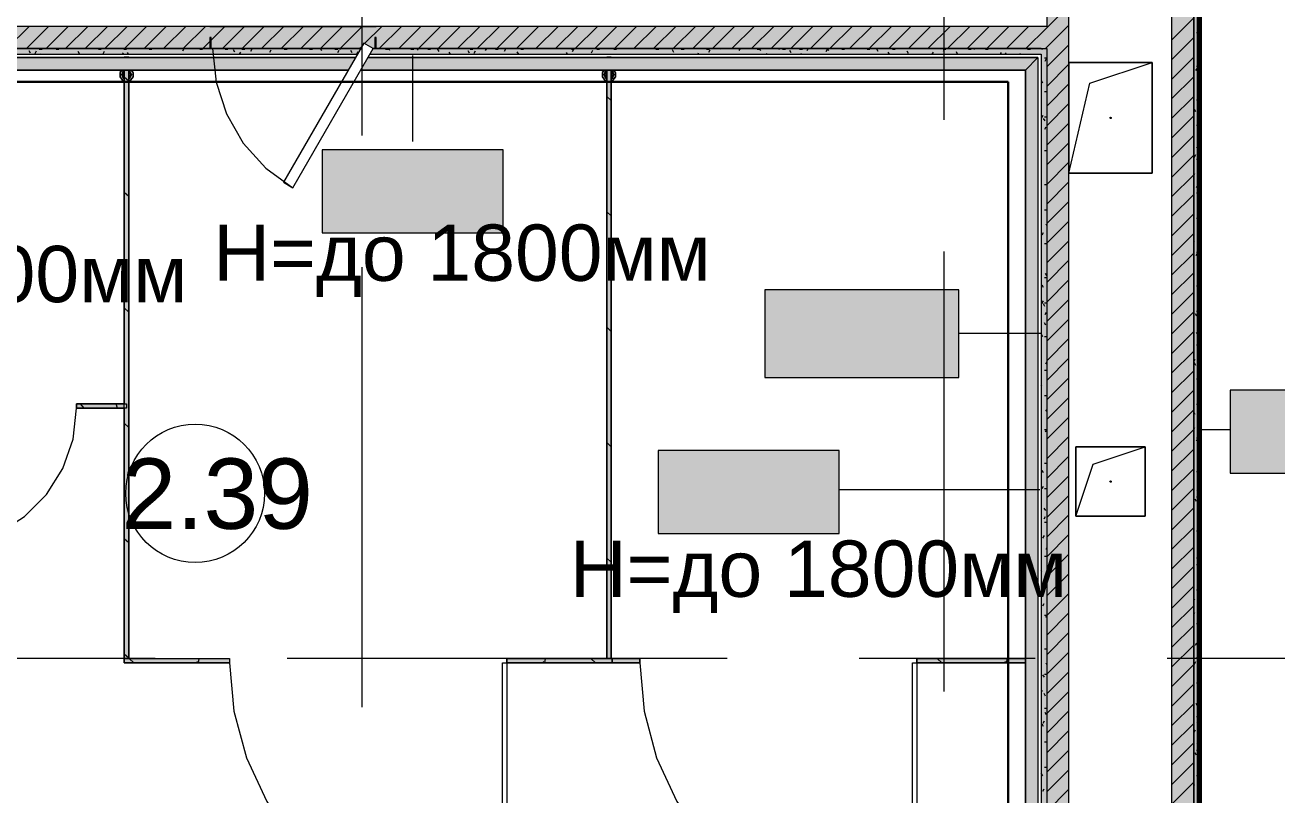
# Model space of a CAD drawing. Header units: millimetres. Extents: x -3817 to 677485, y -22715 to 103890.
# Drawn here: x 424672 to 429189, y 9226 to 12004 of the extents above; entities that cross this region are included whole.
import ezdxf

# ---------------------------------------------------------------- set-up
doc = ezdxf.new("R2010")
doc.units = ezdxf.units.MM
doc.layers.add('PDF _Геометрия', color=7, linetype='Continuous', true_color=0x1d1d1d)
doc.layers.add('PDF _Сплошная заливка', color=7, linetype='Continuous', true_color=0xffffff)
doc.layers.add('PDF _Текст', color=7, linetype='Continuous')
doc.styles.add('PDF GOST-Common', font='arial.ttf')

msp = doc.modelspace()

# ---------------------------------------------------------------- hatches: boundary and pattern name
at = {"layer": 'PDF _Сплошная заливка', "transparency": 33554559}
for points in [[(428358.6, 7319), (428438.6, 7319), (428438.6, 12299), (428358.6, 12299), (428358.6, 10137.9)], [(428808.6, 7319), (428888.6, 7319), (428888.6, 12299), (428808.6, 12299), (428808.6, 10137.9)], [(428888.6, 7078), (428908.6, 7078), (428908.6, 12299), (428888.6, 12299), (428888.6, 7079)], [(422845.6, 11919), (423533.6, 11919), (423533.6, 11959), (423538.6, 11959), (423538.6, 11919), (424077.5, 11919), (424089, 11939), (424123.6, 11919), (424128.6, 11919), (424128.6, 11959), (424133.6, 11959), (424133.6, 11919), (425338.6, 11919), (425338.6, 11959), (425343.6, 11959), (425343.6, 11919), (425882.4, 11919), (425894, 11939), (425928.6, 11919), (425933.6, 11919), (425933.6, 11959), (425938.6, 11959), (425938.6, 11919), (428358.6, 11919), (428358.6, 11999), (421568.6, 11999), (421568.6, 11919), (422522.4, 11919)], [(428338.6, 7319), (428358.6, 7319), (428358.6, 11919), (428338.6, 11919), (428338.6, 7339)]]:
    msp.add_hatch(color=256, dxfattribs=at).paths.add_polyline_path(points)
h = msp.add_hatch(color=256, dxfattribs=at)
h.paths.add_polyline_path([(427370.9, 11899), (428338.6, 11899), (428338.6, 11919), (425928.6, 11919), (425917.1, 11899), (427047.6, 11899)], flags=0)
h.paths.add_polyline_path([(421588.6, 11899), (424065.9, 11899), (424077.5, 11919), (421568.6, 11919), (421568.6, 11899)], flags=0)
h.paths.add_polyline_path([(425870.9, 11899), (425882.4, 11919), (424123.6, 11919), (424112.1, 11899), (425604, 11899)], flags=0)
at = {"layer": 'PDF _Сплошная заливка', "true_color": 0xd7cdc4, "transparency": 33554559}
h = msp.add_hatch(color=254, dxfattribs=at)
h.paths.add_polyline_path([(428281.1, 11841.5), (428326.1, 11886.5), (425909.9, 11886.5), (425883.9, 11841.5), (427370.9, 11841.5)], flags=0)
h.paths.add_polyline_path([(425604, 11841.5), (425837.7, 11841.5), (425863.7, 11886.5), (424104.9, 11886.5), (424078.9, 11841.5), (425431.5, 11841.5)], flags=0)
h.paths.add_polyline_path([(424032.7, 11841.5), (424058.7, 11886.5), (421601.1, 11886.5), (421646.1, 11841.5), (423799, 11841.5)], flags=0)
at = {"layer": 'PDF _Сплошная заливка', "true_color": 0xe2ddcd, "transparency": 33554559}
for points in [[(425030.1, 9718), (425046.1, 9718), (425046.1, 11838), (425030.1, 11838), (425030.1, 10137.9)], [(426770.6, 9718), (426786.6, 9718), (426786.6, 11838), (426770.6, 11838), (426770.6, 10137.9)]]:
    msp.add_hatch(color=254, dxfattribs=at).paths.add_polyline_path(points)

# ---------------------------------------------------------------- linework, layer by layer
at = {"layer": 'PDF _Геометрия', "color": 9, "lineweight": 9, "true_color": 0xc0c0c0}
for points in [[(428048.6, 7091), (428048.6, 7079), (428868.6, 7079), (428868.6, 7099), (428888.6, 7099), (428888.6, 7319), (428888.6, 12299), (428808.6, 12299), (428808.6, 7319), (428438.6, 7319), (428438.6, 12299), (428358.6, 12299), (428358.6, 11999), (421568.6, 11999), (421568.6, 12299), (428888.6, 12299), (428888.6, 12519), (428888.6, 12319), (428888.6, 12299), (428888.6, 7079)], [(428888.6, 7078), (428908.6, 7078), (428908.6, 12299)], [(425338.6, 11999), (425938.6, 11999)], [(424112.1, 11899), (425870.9, 11899)], [(425917.1, 11899), (428338.6, 11899), (428338.6, 7339), (428048.6, 7339), (428048.6, 7327)]]:
    msp.add_lwpolyline(points, dxfattribs=at)
at = {"layer": 'PDF _Геометрия', "color": 253, "lineweight": 9, "true_color": 0xaaaaaa}
for points in [[(427988.6, 11662.5), (427988.6, 12297.5)], [(425888.6, 11605.9), (425888.6, 12240.9)], [(425348.6, 11919), (425361.3, 11798.4), (425398.8, 11683.1), (425459.4, 11578.1), (425540.5, 11488), (425638.6, 11416.7)], [(427988.6, 9598.8), (427988.6, 11186.3)], [(425888.6, 9542.2), (425888.6, 11129.7)], [(424506.5, 9719), (425141.5, 9719)], [(425617.7, 9719), (427205.2, 9719)], [(427681.5, 9719), (428316.5, 9719)], [(428792.7, 9719), (430380.2, 9719)]]:
    msp.add_lwpolyline(points, dxfattribs=at)
at = {"layer": 'PDF _Геометрия', "color": 231, "lineweight": 70, "true_color": 0xff80c0}
msp.add_lwpolyline([(428908.6, 12299), (428908.6, 12298), (428908.6, 7078), (428909.6, 7078), (428909.6, 12298), (430923.6, 12298), (430923.6, 12299)], dxfattribs=at)
at = {"layer": 'PDF _Геометрия', "lineweight": 9}
for points in [[(428283.3, 11919), (428358.6, 11994.4), (428438.6, 12074.4)], [(428808.6, 11949.4), (428888.6, 12029.4)], [(424606.3, 11919), (424686.3, 11999)], [(424677, 11919), (424757, 11999)], [(424747.7, 11919), (424827.7, 11999)], [(424818.5, 11919), (424898.5, 11999)], [(424889.2, 11919), (424969.2, 11999)], [(424959.9, 11919), (425039.9, 11999)], [(425030.6, 11919), (425110.6, 11999)], [(425101.3, 11919), (425181.3, 11999)], [(425172, 11919), (425252, 11999)], [(425242.7, 11919), (425322.7, 11999)], [(425343.6, 11949.2), (425393.4, 11999)], [(425384.1, 11919), (425464.1, 11999)], [(425454.9, 11919), (425534.9, 11999)], [(425525.6, 11919), (425605.6, 11999)], [(425596.3, 11919), (425676.3, 11999)], [(425667, 11919), (425747, 11999)], [(425737.7, 11919), (425817.7, 11999)], [(425808.4, 11919), (425888.4, 11999)], [(425897.2, 11937.1), (425959.1, 11999)], [(425949.8, 11919), (426029.8, 11999)], [(426020.5, 11919), (426100.5, 11999)], [(426091.2, 11919), (426171.2, 11999)], [(426162, 11919), (426242, 11999)], [(426232.7, 11919), (426312.7, 11999)], [(426303.4, 11919), (426383.4, 11999)], [(426374.1, 11919), (426454.1, 11999)], [(426444.8, 11919), (426524.8, 11999)], [(426515.5, 11919), (426595.5, 11999)], [(426586.2, 11919), (426666.2, 11999)], [(426656.9, 11919), (426736.9, 11999)], [(426727.6, 11919), (426807.6, 11999)], [(426798.4, 11919), (426878.4, 11999)], [(426869.1, 11919), (426949.1, 11999)], [(426939.8, 11919), (427019.8, 11999)], [(427010.5, 11919), (427090.5, 11999)], [(427081.2, 11919), (427161.2, 11999)], [(427151.9, 11919), (427231.9, 11999)], [(427222.6, 11919), (427302.6, 11999)], [(427293.3, 11919), (427373.3, 11999)], [(427364, 11919), (427444, 11999)], [(427434.8, 11919), (427514.8, 11999)], [(427505.5, 11919), (427585.5, 11999)], [(427576.2, 11919), (427656.2, 11999)], [(427646.9, 11919), (427726.9, 11999)], [(427717.6, 11919), (427797.6, 11999)], [(427788.3, 11919), (427868.3, 11999)], [(427859, 11919), (427939, 11999)], [(427929.7, 11919), (428009.7, 11999)], [(428000.4, 11919), (428080.4, 11999)], [(428071.1, 11919), (428151.1, 11999)], [(428141.9, 11919), (428221.9, 11999)], [(428212.6, 11919), (428292.6, 11999)], [(428354, 11919), (428358.6, 11923.6), (428438.6, 12003.7)], [(425313.4, 11919), (425338.6, 11944.2)], [(425879.1, 11919), (425887, 11926.9)], [(428358.6, 11852.9), (428438.6, 11932.9)], [(428808.6, 11878.7), (428888.6, 11958.7)], [(428808.6, 11808), (428888.6, 11888)], [(428358.6, 11782.2), (428438.6, 11862.2)], [(428358.6, 11711.5), (428438.6, 11791.5)], [(428808.6, 11737.3), (428888.6, 11817.3)], [(428808.6, 11666.5), (428888.6, 11746.5)], [(428358.6, 11640.8), (428438.6, 11720.8)], [(428808.6, 11595.8), (428888.6, 11675.8)], [(428358.6, 11570.1), (428438.6, 11650.1)], [(428358.6, 11499.4), (428438.6, 11579.4)], [(428808.6, 11525.1), (428888.6, 11605.1)], [(428808.6, 11454.4), (428888.6, 11534.4)], [(428358.6, 11428.7), (428438.6, 11508.7)], [(428358.6, 11358), (428438.6, 11438)], [(428808.6, 11383.7), (428888.6, 11463.7)], [(428808.6, 11313), (428888.6, 11393)], [(428358.6, 11287.3), (428438.6, 11367.3)], [(428358.6, 11216.5), (428438.6, 11296.5)], [(428808.6, 11242.3), (428888.6, 11322.3)], [(428808.6, 11171.6), (428888.6, 11251.6)], [(428358.6, 11145.8), (428438.6, 11225.8)], [(428808.6, 11100.9), (428888.6, 11180.9)], [(428358.6, 11075.1), (428438.6, 11155.1)], [(428358.6, 11004.4), (428438.6, 11084.4)], [(428808.6, 11030.1), (428888.6, 11110.1)], [(428808.6, 10959.4), (428888.6, 11039.4)], [(428358.6, 10933.7), (428438.6, 11013.7)], [(428358.6, 10863), (428438.6, 10943)], [(428808.6, 10888.7), (428888.6, 10968.7)], [(428808.6, 10818), (428888.6, 10898)], [(428358.6, 10792.3), (428438.6, 10872.3)], [(428358.6, 10721.6), (428438.6, 10801.6)], [(428808.6, 10747.3), (428888.6, 10827.3)], [(428808.6, 10676.6), (428888.6, 10756.6)], [(428358.6, 10650.9), (428438.6, 10730.9)], [(428808.6, 10605.9), (428888.6, 10685.9)], [(428358.6, 10580.1), (428438.6, 10660.1)], [(428808.6, 10535.2), (428888.6, 10615.2)], [(428358.6, 10509.4), (428438.6, 10589.4)], [(428808.6, 10464.5), (428888.6, 10544.5)], [(428358.6, 10438.7), (428438.6, 10518.7)], [(428358.6, 10368), (428438.6, 10448)], [(428808.6, 10393.8), (428888.6, 10473.8)], [(428808.6, 10323), (428888.6, 10403)], [(428358.6, 10297.3), (428438.6, 10377.3)], [(428358.6, 10226.6), (428438.6, 10306.6)], [(428808.6, 10252.3), (428888.6, 10332.3)], [(428808.6, 10181.6), (428888.6, 10261.6)], [(428358.6, 10155.9), (428438.6, 10235.9)], [(428358.6, 10085.2), (428438.6, 10165.2)], [(428808.6, 10110.9), (428888.6, 10190.9)], [(428808.6, 10040.2), (428888.6, 10120.2)], [(428358.6, 10014.5), (428438.6, 10094.5)], [(428808.6, 9969.5), (428888.6, 10049.5)], [(428358.6, 9943.8), (428438.6, 10023.8)], [(428358.6, 9873), (428438.6, 9953)], [(428808.6, 9898.8), (428888.6, 9978.8)], [(428808.6, 9828.1), (428888.6, 9908.1)], [(428358.6, 9802.3), (428438.6, 9882.3)], [(428358.6, 9731.6), (428438.6, 9811.6)], [(428808.6, 9757.4), (428888.6, 9837.4)], [(428808.6, 9686.6), (428888.6, 9766.6)], [(428358.6, 9660.9), (428438.6, 9740.9)], [(428358.6, 9590.2), (428438.6, 9670.2)], [(428808.6, 9615.9), (428888.6, 9695.9)], [(428808.6, 9545.2), (428888.6, 9625.2)], [(428358.6, 9519.5), (428438.6, 9599.5)], [(428808.6, 9474.5), (428888.6, 9554.5)], [(428358.6, 9448.8), (428438.6, 9528.8)], [(428358.6, 9378.1), (428438.6, 9458.1)], [(428808.6, 9403.8), (428888.6, 9483.8)], [(428808.6, 9333.1), (428888.6, 9413.1)], [(428358.6, 9307.4), (428438.6, 9387.4)], [(428358.6, 9236.6), (428438.6, 9316.6)], [(428808.6, 9262.4), (428888.6, 9342.4)], [(428808.6, 9191.7), (428888.6, 9271.7)], [(428358.6, 9165.9), (428438.6, 9245.9)]]:
    msp.add_lwpolyline(points, dxfattribs=at)
at = {"layer": 'PDF _Геометрия', "color": 253, "lineweight": 9, "true_color": 0x9b9b9b}
for points in [[(428899, 11977.4), (428908.6, 11977.4)], [(424691.3, 11902.5), (424686.3, 11911.2)], [(424711.9, 11909.2), (424706.9, 11900.5)], [(424723.2, 11916.4), (424733.3, 11916.4)], [(424728.5, 11899), (424727.9, 11900.1)], [(424784.2, 11916.4), (424794.2, 11916.4)], [(424858.4, 11919), (424858.2, 11918.7)], [(424869, 11899.5), (424864, 11908.2)], [(424936.6, 11916.4), (424946.6, 11916.4)], [(424957.7, 11908.1), (424952.6, 11899.4)], [(424963.5, 11918.8), (424963.4, 11919)], [(425025.7, 11904), (425022.8, 11899)], [(425028, 11916.4), (425038.1, 11916.4)], [(425045.3, 11899), (425041.7, 11905.2)], [(425119.4, 11916.4), (425129.5, 11916.4)], [(425245, 11918.1), (425240, 11909.4)], [(425302.3, 11916.4), (425312.4, 11916.4)], [(425386.9, 11916.9), (425385.7, 11919)], [(425393.8, 11916.4), (425403.8, 11916.4)], [(425428.5, 11905.8), (425423.5, 11914.5)], [(425449.1, 11905.9), (425445.1, 11899)], [(425454.7, 11916.4), (425464.8, 11916.4)], [(425490.8, 11917.1), (425485.7, 11908.3)], [(425558.8, 11913), (425553.8, 11904.3)], [(425607.1, 11916.4), (425617.2, 11916.4)], [(425698.6, 11916.4), (425708.6, 11916.4)], [(425742.3, 11911), (425737.7, 11919)], [(425790, 11916.4), (425800.1, 11916.4)], [(425804.5, 11911.9), (425799.5, 11903.2)], [(425810.3, 11915), (425808, 11919)], [(425852, 11903.9), (425846.9, 11912.6)], [(425872.6, 11907.8), (425867.5, 11899.1)], [(425972.9, 11916.4), (425982.9, 11916.4)], [(425988, 11912.1), (425984, 11919)], [(426064.3, 11916.4), (426074.4, 11916.4)], [(426090.2, 11919), (426086.9, 11913.2)], [(426125.3, 11916.4), (426135.3, 11916.4)], [(426165.7, 11909.1), (426160.7, 11917.8)], [(426206.7, 11899), (426202.3, 11906.6)], [(426275.4, 11902), (426270.4, 11910.7)], [(426277.7, 11916.4), (426287.7, 11916.4)], [(426296, 11909.7), (426291, 11901)], [(426312.3, 11899), (426312, 11899.5)], [(426336.6, 11919), (426332.6, 11912.1)], [(426369.1, 11916.4), (426379.2, 11916.4)], [(426405.7, 11916.8), (426400.6, 11908.1)], [(426453.1, 11899), (426448.1, 11907.7)], [(426460.6, 11916.4), (426470.6, 11916.4)], [(426547.5, 11918.3), (426547.2, 11919)], [(426629.1, 11899), (426625.8, 11904.7)], [(426643.4, 11916.4), (426653.5, 11916.4)], [(426651.4, 11915.7), (426646.4, 11907)], [(426719.4, 11911.6), (426714.4, 11902.9)], [(426734.9, 11916.4), (426744.9, 11916.4)], [(426795.8, 11916.4), (426805.9, 11916.4)], [(426934.9, 11919), (426933.8, 11917)], [(426948.2, 11916.4), (426958.3, 11916.4)], [(426971, 11916.4), (426969.5, 11919)], [(427012.6, 11905.3), (427007.6, 11914)], [(427039.7, 11916.4), (427049.7, 11916.4)], [(427101.2, 11902.3), (427099.3, 11899)], [(427131.1, 11916.4), (427141.2, 11916.4)], [(427142.9, 11913.5), (427137.9, 11904.8)], [(427181.3, 11919), (427179.5, 11915.9)], [(427251.7, 11919), (427247.5, 11911.8)], [(427314, 11916.4), (427324.1, 11916.4)], [(427326.4, 11910.5), (427321.4, 11919)], [(427347, 11901.2), (427345.7, 11899)], [(427394.4, 11914.5), (427391.8, 11919)], [(427405.4, 11916.4), (427415.5, 11916.4)], [(427436.1, 11903.4), (427431, 11912.1)], [(427466.4, 11916.4), (427476.5, 11916.4)], [(427473.8, 11899), (427472.7, 11900.9)], [(427498, 11919), (427493.3, 11910.7)], [(427566.3, 11915.4), (427561.3, 11906.7)], [(427572.1, 11911.5), (427567.8, 11919)], [(427618.8, 11916.4), (427628.9, 11916.4)], [(427710.2, 11916.4), (427720.3, 11916.4)], [(427749.8, 11908.6), (427744.8, 11917.3)], [(427790.5, 11899), (427786.4, 11906.1)], [(427801.7, 11916.4), (427811.7, 11916.4)], [(427859.5, 11901.5), (427854.5, 11910.2)], [(427896.1, 11899), (427896.1, 11899)], [(427948.1, 11906.1), (427944, 11899)], [(427984.6, 11916.4), (427994.6, 11916.4)], [(427989.8, 11917.3), (427984.7, 11908.6)], [(428036.9, 11899), (428032.2, 11907.2)], [(428076, 11916.4), (428086.1, 11916.4)], [(428096.3, 11919), (428094.4, 11915.6)], [(428131.6, 11917.8), (428130.9, 11919)], [(428137, 11916.4), (428147, 11916.4)], [(428193.9, 11905), (428190.4, 11899)], [(428212.9, 11899), (428209.9, 11904.2)], [(428261.9, 11900.9), (428260.8, 11899)], [(428289.4, 11916.4), (428299.4, 11916.4)], [(428342.7, 11919), (428340.1, 11914.5)], [(428350.3, 11886), (428358.6, 11886)], [(428356.3, 11881.6), (428351.3, 11872.9)], [(428908.6, 11913.1), (428905.4, 11918.7)], [(428900.6, 11848.9), (428895.5, 11840.2)], [(428899, 11855.5), (428908.6, 11855.5)], [(428343.9, 11794), (428338.9, 11802.7)], [(428908.6, 11801.9), (428906.7, 11798.6)], [(428350.3, 11764), (428358.6, 11764)], [(428896.3, 11690.6), (428891.3, 11699.3)], [(428899, 11733.6), (428908.6, 11733.6)], [(428344.1, 11677.5), (428339, 11668.8)], [(428352.1, 11657.9), (428347, 11666.7)], [(428350.3, 11672.6), (428358.6, 11672.6)], [(428355.2, 11635.9), (428350.2, 11627.2)], [(428899, 11642.1), (428908.6, 11642.1)], [(428350.3, 11550.7), (428358.6, 11550.7)], [(428895.4, 11535.2), (428890.4, 11526.5)], [(428899, 11520.2), (428908.6, 11520.2)], [(428904.5, 11554.5), (428899.5, 11563.3)], [(428350.3, 11428.8), (428358.6, 11428.8)], [(428891.3, 11467.1), (428888.6, 11462.5)], [(428902.5, 11425.5), (428897.4, 11416.8)], [(428899, 11398.3), (428908.6, 11398.3)], [(428338.9, 11363.7), (428338.6, 11363.3)], [(428890.3, 11335.2), (428888.6, 11338.2)], [(428350.3, 11337.3), (428358.6, 11337.3)], [(428899, 11306.8), (428908.6, 11306.8)], [(428346, 11254.1), (428340.9, 11245.4)], [(428358.6, 11280.8), (428356.3, 11284.8)], [(428350.3, 11215.4), (428358.6, 11215.4)], [(428890.2, 11221.4), (428888.6, 11218.7)], [(428901.4, 11179.8), (428896.4, 11171.1)], [(428899, 11184.9), (428908.6, 11184.9)], [(428908.6, 11131.4), (428907.5, 11129.4)], [(428350.3, 11093.5), (428358.6, 11093.5)], [(428358.3, 11098.4), (428353.3, 11107.1)], [(428347.2, 11056.8), (428342.1, 11065.5)], [(428899, 11063), (428908.6, 11063)], [(428344.9, 11008.3), (428339.8, 10999.6)], [(428351.3, 10988.8), (428346.2, 10997.5)], [(428350.3, 11002), (428358.6, 11002)], [(428908.6, 10998.7), (428905.7, 11003.8)], [(428356, 10966.7), (428351, 10958)], [(428899.6, 10953.4), (428894.6, 10962.1)], [(428899, 10971.6), (428908.6, 10971.6)], [(428344.2, 10879.1), (428339.2, 10887.8)], [(428355.3, 10920.7), (428350.3, 10929.4)], [(428903.7, 10885.4), (428898.7, 10894.1)], [(428350.3, 10880.1), (428358.6, 10880.1)], [(428358.6, 10849.3), (428358.1, 10848.3)], [(428899, 10849.6), (428908.6, 10849.6)], [(428892.1, 10798), (428888.6, 10791.9)], [(428907.8, 10817.3), (428902.7, 10826)], [(428350.3, 10758.2), (428358.6, 10758.2)], [(428358.6, 10788.4), (428354, 10780.3)], [(428896.6, 10775.7), (428891.6, 10784.4)], [(428341.2, 10701.4), (428338.6, 10705.8)], [(428899, 10727.7), (428908.6, 10727.7)], [(428350.3, 10666.8), (428358.6, 10666.8)], [(428889.5, 10666), (428888.6, 10667.6)], [(428358.6, 10610.2), (428355.5, 10615.7)], [(428899, 10636.3), (428908.6, 10636.3)], [(428893.6, 10598), (428888.6, 10606.6)], [(428350.3, 10544.8), (428358.6, 10544.8)], [(428357.9, 10543.3), (428352.9, 10534.6)], [(428891, 10552.2), (428888.6, 10548.1)], [(428902.2, 10510.6), (428897.2, 10501.9)], [(428899, 10514.4), (428908.6, 10514.4)], [(428908.6, 10511), (428907.9, 10512.3)], [(428346.4, 10387.6), (428341.3, 10396.3)], [(428350.3, 10422.9), (428358.6, 10422.9)], [(428899, 10392.4), (428908.6, 10392.4)], [(428908.6, 10399.9), (428904.2, 10392.2)], [(428345.7, 10339.2), (428340.6, 10330.5)], [(428350.3, 10331.5), (428358.6, 10331.5)], [(428899, 10301), (428908.6, 10301)], [(428905.2, 10332.9), (428900.1, 10324.2)], [(428354.5, 10251.6), (428349.5, 10260.3)], [(428898.8, 10284.2), (428893.8, 10292.9)], [(428352.7, 10229.5), (428347.7, 10220.8)], [(428350.3, 10209.6), (428358.6, 10209.6)], [(428899, 10179.1), (428908.6, 10179.1)], [(428348.7, 10161.5), (428343.6, 10152.8)], [(428907, 10148.2), (428901.9, 10156.9)], [(428350.3, 10087.6), (428358.6, 10087.6)], [(428358.6, 10117.8), (428354.8, 10111.1)], [(428904.1, 10087.2), (428899, 10078.4)], [(428340.4, 10032.2), (428338.6, 10035.3)], [(428899, 10057.2), (428908.6, 10057.2)], [(428350.3, 9996.2), (428358.6, 9996.2)], [(428899, 9965.7), (428908.6, 9965.7)], [(428347.6, 9915.7), (428342.5, 9907)], [(428892.8, 9928.8), (428888.6, 9936.1)], [(428350.3, 9874.3), (428358.6, 9874.3)], [(428358.6, 9874), (428353.7, 9865.4)], [(428891.8, 9883.1), (428888.6, 9877.5)], [(428899, 9843.8), (428908.6, 9843.8)], [(428898.9, 9773.4), (428893.9, 9764.7)], [(428350.3, 9752.4), (428358.6, 9752.4)], [(428899, 9721.9), (428908.6, 9721.9)], [(428358.6, 9695.8), (428355.8, 9700.8)], [(428894.8, 9705.4), (428889.8, 9696.6)], [(428349.7, 9650.4), (428344.6, 9659.1)], [(428350.3, 9660.9), (428358.6, 9660.9)], [(428899, 9630.4), (428908.6, 9630.4)], [(428906, 9663.7), (428900.9, 9655)], [(428342.4, 9602), (428338.6, 9595.5)], [(428353.7, 9582.4), (428348.7, 9591.1)], [(428908.6, 9596.6), (428908.2, 9597.4)], [(428350.3, 9539), (428358.6, 9539)], [(428902.1, 9547), (428897.1, 9555.7)], [(428349.5, 9492.3), (428344.4, 9483.6)], [(428357.8, 9514.4), (428352.8, 9523.1)], [(428899, 9508.5), (428908.6, 9508.5)], [(428906.2, 9479), (428901.1, 9487.7)], [(428346.7, 9472.7), (428341.6, 9481.4)], [(428893.7, 9459.6), (428888.7, 9450.9)], [(428350.3, 9417.1), (428358.6, 9417.1)], [(428904.9, 9418), (428899.8, 9409.3)], [(428908.6, 9413.7), (428905.2, 9419.7)], [(428339.6, 9363.1), (428338.6, 9364.7)], [(428899.1, 9369.3), (428894.1, 9378)], [(428899, 9386.6), (428908.6, 9386.6)], [(428350.3, 9325.6), (428358.6, 9325.6)], [(428343.7, 9295), (428338.6, 9303.7)], [(428892, 9259.7), (428888.6, 9265.5)], [(428899, 9295.2), (428908.6, 9295.2)], [(428348.4, 9246.6), (428343.3, 9237.8)]]:
    msp.add_lwpolyline(points, dxfattribs=at)
at = {"layer": 'PDF _Геометрия', "color": 253, "lineweight": 13, "true_color": 0xaaaaaa}
for points in [[(425343.6, 11959), (425338.6, 11959), (425338.6, 11919), (425343.6, 11919)], [(425638.6, 11416.7), (425928.6, 11919), (425894, 11939), (425604, 11436.7)], [(425933.6, 11959), (425933.6, 11919), (425938.6, 11919), (425938.6, 11959)]]:
    msp.add_lwpolyline(points, close=True, dxfattribs=at)
at = {"layer": 'PDF _Геометрия', "color": 7, "lineweight": 9}
for points in [[(425863.7, 11886.5), (424104.9, 11886.5)], [(424123.6, 11919), (425882.4, 11919)], [(428281.1, 7396.5), (428281.1, 11841.5), (428326.1, 11886.5), (428326.1, 7351.5), (427988.6, 7351.5), (427988.6, 7396.5), (427988.6, 7351.5), (428326.1, 7351.5), (428281.1, 7396.5), (427988.6, 7396.5)], [(425837.7, 11841.5), (424078.9, 11841.5)], [(425038.1, 10637), (425038.1, 10621), (424858.1, 10621), (425030.1, 10621), (425030.1, 9718), (425030.1, 11838), (425030.1, 11841.5), (425030.1, 10637), (424858.1, 10637)], [(425030.1, 11811), (425025.7, 11812.8), (425020.6, 11825.2), (425025.7, 11837.7), (425030.1, 11839.5), (425025.7, 11837.7), (425020.6, 11825.2), (425025.7, 11812.8)], [(425030.1, 11838), (425023.1, 11826.6), (425028, 11814.1), (425030.1, 11812.5)], [(425046.1, 11841.5), (425046.1, 11838), (425046.1, 9718)], [(425046.1, 11839.5), (425050.6, 11837.7), (425055.7, 11825.2), (425050.6, 11812.8), (425046.1, 11811), (425050.6, 11812.8), (425055.7, 11825.2), (425050.6, 11837.7)], [(425046.1, 11812.5), (425053.1, 11823.9), (425048.3, 11836.3), (425046.1, 11838)], [(426770.6, 11811), (426766.2, 11812.8), (426761.1, 11825.2), (426766.2, 11837.7), (426770.6, 11839.5), (426766.2, 11837.7), (426761.1, 11825.2), (426766.2, 11812.8)], [(426770.6, 11838), (426763.6, 11826.6), (426768.5, 11814.1), (426770.6, 11812.5)], [(426770.6, 11841.5), (426770.6, 9718), (426770.6, 11838)], [(426786.6, 11841.5), (426786.6, 11838), (426786.6, 9718)], [(426786.6, 11839.5), (426791.1, 11837.7), (426796.2, 11825.2), (426791.1, 11812.8), (426786.6, 11811), (426791.1, 11812.8), (426796.2, 11825.2), (426791.1, 11837.7)], [(426786.6, 11812.5), (426793.6, 11823.9), (426788.8, 11836.3), (426786.6, 11838)], [(428738.6, 11869), (428738.6, 11469), (428438.6, 11469), (428438.6, 11869)], [(428738.6, 11869), (428438.6, 11869), (428438.6, 11469), (428738.6, 11469)], [(426396.6, 11554.2), (425743.4, 11554.2), (425743.4, 11254.2), (426396.6, 11254.2)], [(428041.6, 11047.9), (427341.6, 11047.9), (427341.6, 10732.2), (428041.6, 10732.2)], [(429673.2, 10686.6), (429020.1, 10686.6), (429020.1, 10386.6), (429673.2, 10386.6)], [(428713.6, 10481.5), (428713.6, 10231.5), (428463.6, 10231.5), (428463.6, 10481.5)], [(428713.6, 10481.5), (428463.6, 10481.5), (428463.6, 10231.5), (428713.6, 10231.5)], [(427609.9, 10469.1), (426956.8, 10469.1), (426956.8, 10169.1), (427609.9, 10169.1)], [(427890.1, 9718), (427890.1, 9702)]]:
    msp.add_lwpolyline(points, close=True, dxfattribs=at)
for points in [[(425046.1, 11886.3), (425046.1, 11888), (425030.1, 11888), (425030.1, 11886.3)], [(428326.1, 11886.5), (425909.9, 11886.5), (428326.1, 11886.5), (428326.1, 7351.5)], [(428338.6, 11919), (425928.6, 11919), (428338.6, 11919), (428358.6, 11919), (428358.6, 7319), (428338.6, 7319), (428078.6, 7319), (428338.6, 7319)], [(426070, 11893.5), (426070, 11584.3)], [(426786.6, 11886.3), (426786.6, 11888), (426770.6, 11888), (426770.6, 11886.3)], [(428358.6, 11919), (428358.6, 7319), (428438.6, 7319)], [(425015.2, 11833.4), (425021, 11841.5), (425014.7, 11832.8), (425014.7, 11817.6), (425023.7, 11805.3), (425030.1, 11803.2), (425023.7, 11805.3), (425014.7, 11817.6), (425014.7, 11832.8)], [(425030.1, 11837), (425027.5, 11835.9), (425023.1, 11825.2), (425027.5, 11814.6), (425030.1, 11813.5)], [(425030.1, 11834.2), (425030.1, 11836.9)], [(425061.5, 11832.8), (425061.5, 11817.6), (425052.6, 11805.3), (425046.1, 11803.2), (425052.6, 11805.3), (425061.5, 11817.6), (425061.5, 11832.8), (425055.2, 11841.5), (425061.1, 11833.4)], [(425046.1, 11813.5), (425048.8, 11814.6), (425053.2, 11825.2), (425048.8, 11835.9), (425046.1, 11837)], [(425046.1, 11836.9), (425046.1, 11834.2)], [(428281.1, 11841.5), (425883.9, 11841.5), (428281.1, 11841.5), (428281.1, 7396.5)], [(426755.7, 11833.4), (426761.5, 11841.5), (426755.2, 11832.8), (426755.2, 11817.6), (426764.2, 11805.3), (426770.6, 11803.2), (426764.2, 11805.3), (426755.2, 11817.6), (426755.2, 11832.8)], [(426770.6, 11837), (426768, 11835.9), (426763.6, 11825.2), (426768, 11814.6), (426770.6, 11813.5)], [(426770.6, 11834.2), (426770.6, 11836.9)], [(426802, 11832.8), (426802, 11817.6), (426793.1, 11805.3), (426786.6, 11803.2), (426793.1, 11805.3), (426802, 11817.6), (426802, 11832.8), (426795.7, 11841.5), (426801.6, 11833.4)], [(426786.6, 11813.5), (426789.3, 11814.6), (426793.7, 11825.2), (426789.3, 11835.9), (426786.6, 11837)], [(426786.6, 11836.9), (426786.6, 11834.2)], [(428438.6, 11469), (428513.6, 11794), (428738.6, 11869)], [(425030.1, 11813.5), (425030.1, 11816.3), (425030.1, 11819.9), (425030.1, 11823.7), (425030.1, 11827.1), (425030.1, 11830.7), (425030.1, 11833.4)], [(425046.1, 11833.4), (425046.1, 11830.6), (425046.1, 11826.8), (425046.1, 11823.4), (425046.1, 11819.7), (425046.1, 11816.3), (425046.1, 11813.5)], [(426770.6, 11813.5), (426770.6, 11816.3), (426770.6, 11819.9), (426770.6, 11823.7), (426770.6, 11827.1), (426770.6, 11830.7), (426770.6, 11833.4)], [(426786.6, 11833.4), (426786.6, 11830.6), (426786.6, 11826.8), (426786.6, 11823.4), (426786.6, 11819.7), (426786.6, 11816.3), (426786.6, 11813.5)], [(428338.6, 10890.3), (428041.6, 10890.3)], [(424358.1, 10121), (424358.1, 10621), (424374.1, 10621), (424374.1, 10121), (424358.1, 10121), (424469.4, 10133.5), (424575.1, 10170.5), (424669.9, 10230.1), (424749.1, 10309.3), (424808.6, 10404.1), (424845.6, 10509.7), (424858.1, 10621), (424858.1, 10637), (424858.1, 10621)], [(428909.1, 10544.7), (429020.1, 10544.7)], [(428463.6, 10231.5), (428526.1, 10419), (428713.6, 10481.5)], [(428333.1, 10327.2), (427609.9, 10327.2)], [(425046.1, 9718), (425030.1, 9718), (425410.1, 9718), (425410.1, 9702), (425425.3, 9528.4), (425470.4, 9360), (425544.1, 9202), (425644.1, 9059.2), (425767.4, 8936), (425910.1, 8836), (426068.1, 8762.3), (426236.5, 8717.2), (426410.1, 8702), (426394.1, 8702), (426394.1, 9702), (426410.1, 9702), (426410.1, 8702)], [(425030.1, 9718), (425030.1, 9702), (425030.1, 9718)], [(425410.1, 9718), (425410.1, 9702)], [(426410.1, 9718), (426790.1, 9718), (426790.1, 9702), (426790.1, 9718)], [(426410.1, 9718), (426410.1, 9702), (426410.1, 9718)], [(426786.6, 9718), (426770.6, 9718)], [(426890.1, 9702), (426890.1, 9718), (426790.1, 9718), (426890.1, 9718), (426890.1, 9702), (426905.3, 9528.4), (426950.4, 9360), (427024.1, 9202), (427124.1, 9059.2), (427247.3, 8936), (427390.1, 8836), (427548.1, 8762.3), (427716.5, 8717.2), (427890.1, 8702), (427874.1, 8702), (427874.1, 9702), (427890.1, 9702), (427890.1, 8702)], [(428281.1, 9718), (427890.1, 9718), (428281.1, 9718)], [(425030.1, 9702), (425410.1, 9702), (425030.1, 9702)], [(426410.1, 9702), (426790.1, 9702), (426410.1, 9702)], [(426890.1, 9702), (426790.1, 9702), (426890.1, 9702)], [(428281.1, 9702), (427890.1, 9702), (428281.1, 9702)]]:
    msp.add_lwpolyline(points, dxfattribs=at)
at = {"layer": 'PDF _Геометрия', "color": 231, "lineweight": 30, "true_color": 0xff80c0}
msp.add_lwpolyline([(428218.6, 11799), (421688.6, 11799), (421688.6, 10099), (421918.6, 10099), (421918.6, 7869), (422738.6, 7869), (422738.6, 7669), (425768.6, 7669), (425768.6, 7439), (428218.6, 7439)], close=True, dxfattribs=at)
at = {"layer": 'PDF _Геометрия', "color": 9, "lineweight": 9, "true_color": 0xc3c3c1}
for points in [[(425046.1, 11801.4), (425030.1, 11816.4)], [(426786.6, 11731.6), (426770.6, 11746.6)], [(425046.1, 11384.9), (425030.1, 11399.9)], [(426786.6, 11315.1), (426770.6, 11330.1)], [(425046.1, 10968.4), (425030.1, 10983.4)], [(426786.6, 10898.6), (426770.6, 10913.6)], [(424885.1, 10621), (424871.8, 10637)], [(425006, 10621), (425000.2, 10637)], [(425046.1, 10551.9), (425030.1, 10566.9)], [(426786.6, 10482.1), (426770.6, 10497.1)], [(425046.1, 10135.4), (425030.1, 10150.4)], [(426786.6, 10065.6), (426770.6, 10080.6)], [(425046.1, 9718.9), (425030.1, 9733.9)], [(425064.2, 9702), (425047.1, 9718)], [(425298.3, 9702), (425299.9, 9718)], [(426547.8, 9702), (426549.4, 9718)], [(426730.2, 9702), (426713.1, 9718)], [(427979.7, 9702), (427962.6, 9718)], [(428213.8, 9702), (428215.4, 9718)], [(425295.8, 9702), (425292.9, 9707.2)], [(426545.3, 9702), (426542.4, 9707.3)], [(428211.2, 9702), (428208.3, 9707.4)]]:
    msp.add_lwpolyline(points, dxfattribs=at)
at = {"layer": 'PDF _Геометрия', "color": 7, "lineweight": 9}
for centre, radius in [((428588.6, 11669), 2.5), ((425285.8, 10313.9), 250), ((425285.8, 10313.9), 250), ((428588.6, 10356.5), 2.5)]:
    msp.add_circle(centre, radius, dxfattribs=at)
at = {"layer": 'PDF _Сплошная заливка', "lineweight": 35, "transparency": 33554559}
for points in [[(425338.6, 11919), (425343.6, 11919), (425338.6, 11959), (425343.6, 11959)], [(425933.6, 11919), (425938.6, 11919), (425933.6, 11959), (425938.6, 11959)]]:
    msp.add_solid(points, dxfattribs=at)
at = {"layer": 'PDF _Сплошная заливка', "color": 254, "lineweight": 35, "true_color": 0xd7cdc4, "transparency": 33554559}
msp.add_solid([(428326.1, 7351.5), (428326.1, 11886.5), (428281.1, 7396.5), (428281.1, 11841.5)], dxfattribs=at)
at = {"layer": 'PDF _Сплошная заливка', "color": 254, "lineweight": 35, "true_color": 0xe2ddcd, "transparency": 33554559}
for points in [[(425046.1, 11838), (425046.1, 11841.5), (425030.1, 11838), (425030.1, 11841.5)], [(426786.6, 11838), (426786.6, 11841.5), (426770.6, 11838), (426770.6, 11841.5)], [(425038.1, 10621), (425038.1, 10637), (424858.1, 10621), (424858.1, 10637)], [(425410.1, 9702), (425410.1, 9718), (425030.1, 9702), (425030.1, 9718)], [(426790.1, 9702), (426790.1, 9718), (426410.1, 9702), (426410.1, 9718)], [(426890.1, 9702), (426890.1, 9718), (426790.1, 9702), (426790.1, 9718)], [(428281.1, 9702), (428281.1, 9718), (427890.1, 9702), (427890.1, 9718)]]:
    msp.add_solid(points, dxfattribs=at)
at = {"layer": 'PDF _Сплошная заливка', "lineweight": 9, "transparency": 33554559}
for points in [[(426396.6, 11554.2), (425743.4, 11554.2), (426396.6, 11254.2), (425743.4, 11254.2)], [(428041.6, 11047.9), (427341.6, 11047.9), (428041.6, 10732.2), (427341.6, 10732.2)], [(429673.2, 10686.6), (429020.1, 10686.6), (429673.2, 10386.6), (429020.1, 10386.6)], [(427609.9, 10469.1), (426956.8, 10469.1), (427609.9, 10169.1), (426956.8, 10169.1)]]:
    msp.add_solid(points, dxfattribs=at)
at = {"layer": 'PDF _Сплошная заливка', "color": 254, "lineweight": 35, "true_color": 0xffb9dc, "transparency": 33554559}
msp.add_solid([(428908.6, 7078), (428909.6, 7078), (428908.6, 10137.9)], dxfattribs=at)

# ---------------------------------------------------------------- texts
at = {"layer": 'PDF _Текст', "color": 250, "true_color": 0x3c3c3c, "attachment_point": 4, "style": 'PDF GOST-Common'}
for s, insert, char_height in [('Н=до 1800мм', (425351, 11153.1), 203.2), ('Н=от 1800мм', (423498.1, 11104), 203.2), ('2.39', (425020.1, 10311.1), 254), ('Н=до 1800мм', (426637.5, 10012.7), 203.2)]:
    msp.add_mtext(s, dxfattribs=dict(at, insert=insert, char_height=char_height))

doc.saveas('drawing.dxf')
